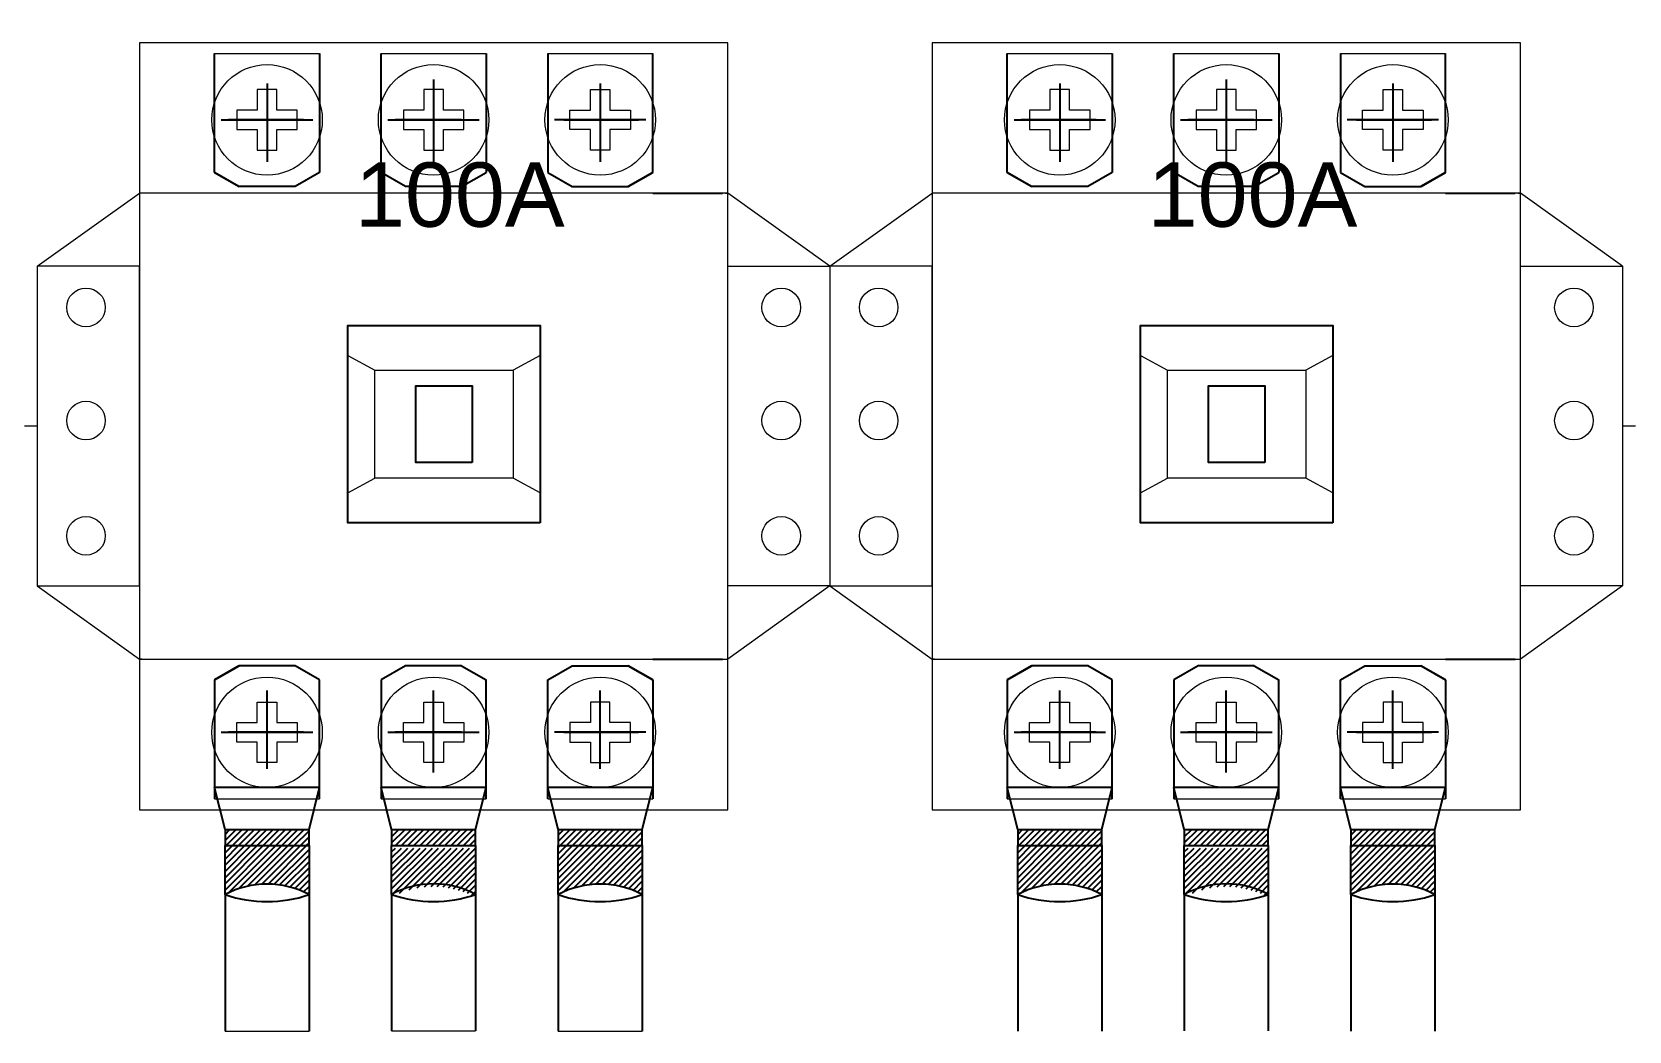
# Model space of a CAD drawing. Header units: millimetres. Extents: x 330554 to 656471, y 11007 to 130943.
# Drawn here: x 420555.5 to 420780.3, y 93952.7 to 94093.4 of the extents above; entities that cross this region are included whole.
import ezdxf

# ---------------------------------------------------------------- set-up
doc = ezdxf.new("R2010")
doc.units = ezdxf.units.MM
doc.header["$LTSCALE"] = 6
for name, color, linetype in [('BASBAR', 1, 'Continuous'), ('thước đo', 3, 'Continuous'), ('đèn báo pha', 10, 'Continuous')]:
    doc.layers.add(name, color=color, linetype=linetype)
doc.layers.add('M & E', color=5, linetype='Continuous', lineweight=30)
doc.styles.get("Standard").update_dxf_attribs({"font": 'VHELVCN.TTF', "height": 120})
pattern_1 = [(225, (119268.3512, 105676.51715), (0.4354782166, -0.4354782166), [])]
pattern_2 = [(225, (119379.9512, 105676.51715), (0.4354782166, -0.4354782166), [])]

msp = doc.modelspace()

# ---------------------------------------------------------------- hatches: boundary and pattern name
at = {"layer": 'M & E', "lineweight": -2, "ltscale": 8}
h = msp.add_hatch(dxfattribs=at)
h.set_pattern_fill('ANSI31', color=256, scale=4.926874, angle=540, style=0)
h.set_pattern_definition(pattern_1)
h.paths.add_polyline_path([(420629.572, 93981.087), (420629.572, 93978.833), (420641.397, 93978.833), (420641.397, 93981.087)])
h = msp.add_hatch(dxfattribs=at)
h.set_pattern_fill('ANSI31', color=256, scale=4.926874, angle=540, style=0)
h.set_pattern_definition(pattern_2)
h.paths.add_polyline_path([(420741.172, 93981.087), (420741.172, 93978.833), (420752.997, 93978.833), (420752.997, 93981.087)])
h = msp.add_hatch(dxfattribs=at)
h.set_pattern_fill('ANSI31', color=256, scale=4.926874, angle=540, style=0)
h.set_pattern_definition(pattern_1)
edge = h.paths.add_edge_path()
edge.add_line((420629.572, 93971.936), (420629.572, 93978.833))
edge.add_line((420629.572, 93978.833), (420641.397, 93978.833))
edge.add_line((420641.397, 93978.833), (420641.397, 93971.936))
edge.add_arc((420635.484, 93960.932), 12.491, 61.75026, 118.24974)
h = msp.add_hatch(dxfattribs=at)
h.set_pattern_fill('ANSI31', color=256, scale=4.926874, angle=540, style=0)
h.set_pattern_definition(pattern_2)
edge = h.paths.add_edge_path()
edge.add_line((420741.172, 93971.936), (420741.172, 93978.833))
edge.add_line((420741.172, 93978.833), (420752.997, 93978.833))
edge.add_line((420752.997, 93978.833), (420752.997, 93971.936))
edge.add_arc((420747.084, 93960.932), 12.491, 61.75026, 118.24974)
at = {"layer": 'đèn báo pha', "ltscale": 8}
h = msp.add_hatch(dxfattribs=at)
h.set_pattern_fill('ANSI31', color=2, scale=4.926874, angle=360, style=0)
h.set_pattern_definition([(225, (181325.835, 63985.3842), (0.4354782166, -0.4354782166), [])])
edge = h.paths.add_edge_path()
edge.add_line((420379.32, 93971.596), (420379.32, 93978.494))
edge.add_line((420379.32, 93978.494), (420391.144, 93978.494))
edge.add_line((420391.144, 93978.494), (420391.144, 93971.596))
edge.add_arc((420385.232, 93960.593), 12.491, 781.75026, 838.24974)
edge = h.paths.add_edge_path()
edge.add_line((420779.382, 94080.584), (420779.382, 94093.393))
h = msp.add_hatch(dxfattribs=at)
h.set_pattern_fill('ANSI31', color=2, scale=4.926874, angle=360, style=0)
h.set_pattern_definition([(225, (181439.235, 63985.3842), (0.4354782166, -0.4354782166), [])])
edge = h.paths.add_edge_path()
edge.add_line((420492.72, 93971.596), (420492.72, 93978.494))
edge.add_line((420492.72, 93978.494), (420504.544, 93978.494))
edge.add_line((420504.544, 93978.494), (420504.544, 93971.596))
edge.add_arc((420498.632, 93960.593), 12.491, 781.75026, 838.24974)
edge = h.paths.add_edge_path()
edge.add_line((420892.782, 94080.584), (420892.782, 94093.393))
h = msp.add_hatch(dxfattribs=at)
h.set_pattern_fill('ANSI31', color=2, scale=4.926874, angle=360, style=0)
h.set_pattern_definition([(225, (181552.635, 63985.3842), (0.4354782166, -0.4354782166), [])])
edge = h.paths.add_edge_path()
edge.add_line((420606.12, 93971.596), (420606.12, 93978.494))
edge.add_line((420606.12, 93978.494), (420617.944, 93978.494))
edge.add_line((420617.944, 93978.494), (420617.944, 93971.596))
edge.add_arc((420612.032, 93960.593), 12.491, 781.75026, 838.24974)
edge = h.paths.add_edge_path()
edge.add_line((421006.182, 94080.584), (421006.182, 94093.393))
h = msp.add_hatch(dxfattribs=at)
h.set_pattern_fill('ANSI31', color=2, scale=4.926874, angle=360, style=0)
h.set_pattern_definition([(225, (181664.235, 63985.3842), (0.4354782166, -0.4354782166), [])])
edge = h.paths.add_edge_path()
edge.add_line((420717.72, 93971.596), (420717.72, 93978.494))
edge.add_line((420717.72, 93978.494), (420729.544, 93978.494))
edge.add_line((420729.544, 93978.494), (420729.544, 93971.596))
edge.add_arc((420723.632, 93960.593), 12.491, 781.75026, 838.24974)
edge = h.paths.add_edge_path()
edge.add_line((421117.782, 94080.584), (421117.782, 94093.393))
h = msp.add_hatch(dxfattribs=at)
h.set_pattern_fill('ANSI31', color=256, scale=4.926874, angle=540, style=0)
h.set_pattern_definition(pattern_1)
h.paths.add_polyline_path([(420594.492, 93978.833), (420594.492, 93981.087), (420582.668, 93981.087), (420582.668, 93978.833)])
h = msp.add_hatch(dxfattribs=at)
h.set_pattern_fill('ANSI31', color=2, scale=4.926874, angle=360, style=0)
h.set_pattern_definition([(225, (181552.635, 63985.749), (0.4354782166, -0.4354782166), [])])
h.paths.add_polyline_path([(420606.12, 93981.113), (420617.944, 93981.113), (420617.944, 93978.859), (420606.12, 93978.859)])
h = msp.add_hatch(dxfattribs=at)
h.set_pattern_fill('ANSI31', color=256, scale=4.926874, angle=540, style=0)
h.set_pattern_definition(pattern_2)
h.paths.add_polyline_path([(420706.092, 93978.833), (420706.092, 93981.087), (420694.268, 93981.087), (420694.268, 93978.833)])
h = msp.add_hatch(dxfattribs=at)
h.set_pattern_fill('ANSI31', color=2, scale=4.926874, angle=360, style=0)
h.set_pattern_definition([(225, (181664.235, 63985.749), (0.4354782166, -0.4354782166), [])])
h.paths.add_polyline_path([(420717.72, 93981.113), (420729.544, 93981.113), (420729.544, 93978.859), (420717.72, 93978.859)])
h = msp.add_hatch(dxfattribs=at)
h.set_pattern_fill('ANSI31', color=256, scale=4.926874, angle=540, style=0)
h.set_pattern_definition(pattern_1)
edge = h.paths.add_edge_path()
edge.add_arc((420588.58, 93960.932), 12.491, 61.75026, 118.24974)
edge.add_line((420582.668, 93971.936), (420582.668, 93978.833))
edge.add_line((420582.668, 93978.833), (420594.492, 93978.833))
edge.add_line((420594.492, 93978.833), (420594.492, 93971.936))
h = msp.add_hatch(dxfattribs=at)
h.set_pattern_fill('ANSI31', color=256, scale=4.926874, angle=540, style=0)
h.set_pattern_definition(pattern_2)
edge = h.paths.add_edge_path()
edge.add_arc((420700.18, 93960.932), 12.491, 61.75026, 118.24974)
edge.add_line((420694.268, 93971.936), (420694.268, 93978.833))
edge.add_line((420694.268, 93978.833), (420706.092, 93978.833))
edge.add_line((420706.092, 93978.833), (420706.092, 93971.936))

# ---------------------------------------------------------------- linework, layer by layer
at = {"linetype": 'ByBlock', "lineweight": 18, "ltscale": 8}
for p, q in [((420589.954, 94085.279), (420587.206, 94085.279)), ((420587.206, 94085.279), (420587.206, 94082.389)), ((420589.954, 94085.279), (420587.206, 94085.279)), ((420587.206, 94085.279), (420587.206, 94082.389)), ((420589.954, 94085.279), (420587.206, 94085.279)), ((420587.206, 94085.279), (420587.206, 94082.389)), ((420589.954, 94085.279), (420587.206, 94085.279)), ((420587.206, 94085.279), (420587.206, 94082.389)), ((420589.954, 94082.389), (420589.954, 94085.279)), ((420589.954, 94082.389), (420589.954, 94085.279)), ((420589.954, 94082.389), (420589.954, 94085.279)), ((420589.954, 94082.389), (420589.954, 94085.279)), ((420613.406, 94085.279), (420610.658, 94085.279)), ((420610.658, 94085.279), (420610.658, 94082.389)), ((420613.406, 94085.279), (420610.658, 94085.279)), ((420610.658, 94085.279), (420610.658, 94082.389)), ((420613.406, 94082.389), (420613.406, 94085.279)), ((420613.406, 94082.389), (420613.406, 94085.279)), ((420634.111, 94082.389), (420634.111, 94085.279)), ((420634.111, 94085.279), (420636.858, 94085.279)), ((420634.111, 94082.389), (420634.111, 94085.279)), ((420634.111, 94085.279), (420636.858, 94085.279)), ((420634.111, 94082.389), (420634.111, 94085.279)), ((420634.111, 94085.279), (420636.858, 94085.279)), ((420634.111, 94082.389), (420634.111, 94085.279)), ((420634.111, 94085.279), (420636.858, 94085.279)), ((420636.858, 94085.279), (420636.858, 94082.389)), ((420636.858, 94085.279), (420636.858, 94082.389)), ((420636.858, 94085.279), (420636.858, 94082.389)), ((420636.858, 94085.279), (420636.858, 94082.389)), ((420701.554, 94085.279), (420698.806, 94085.279)), ((420698.806, 94085.279), (420698.806, 94082.389)), ((420701.554, 94085.279), (420698.806, 94085.279)), ((420698.806, 94085.279), (420698.806, 94082.389)), ((420701.554, 94085.279), (420698.806, 94085.279)), ((420698.806, 94085.279), (420698.806, 94082.389)), ((420701.554, 94085.279), (420698.806, 94085.279)), ((420698.806, 94085.279), (420698.806, 94082.389)), ((420701.554, 94082.389), (420701.554, 94085.279)), ((420701.554, 94082.389), (420701.554, 94085.279)), ((420701.554, 94082.389), (420701.554, 94085.279)), ((420701.554, 94082.389), (420701.554, 94085.279)), ((420725.006, 94085.279), (420722.258, 94085.279)), ((420722.258, 94085.279), (420722.258, 94082.389)), ((420725.006, 94085.279), (420722.258, 94085.279)), ((420722.258, 94085.279), (420722.258, 94082.389)), ((420725.006, 94082.389), (420725.006, 94085.279)), ((420725.006, 94082.389), (420725.006, 94085.279)), ((420745.711, 94082.389), (420745.711, 94085.279)), ((420745.711, 94085.279), (420748.458, 94085.279)), ((420745.711, 94082.389), (420745.711, 94085.279)), ((420745.711, 94085.279), (420748.458, 94085.279)), ((420745.711, 94082.389), (420745.711, 94085.279)), ((420745.711, 94085.279), (420748.458, 94085.279)), ((420745.711, 94082.389), (420745.711, 94085.279)), ((420745.711, 94085.279), (420748.458, 94085.279)), ((420748.458, 94085.279), (420748.458, 94082.389)), ((420748.458, 94085.279), (420748.458, 94082.389)), ((420748.458, 94085.279), (420748.458, 94082.389)), ((420748.458, 94085.279), (420748.458, 94082.389)), ((420587.206, 94082.389), (420584.316, 94082.389)), ((420584.316, 94082.389), (420584.316, 94079.642)), ((420587.206, 94082.389), (420584.316, 94082.389)), ((420584.316, 94082.389), (420584.316, 94079.642)), ((420587.206, 94082.389), (420584.316, 94082.389)), ((420584.316, 94082.389), (420584.316, 94079.642)), ((420587.206, 94082.389), (420584.316, 94082.389)), ((420584.316, 94082.389), (420584.316, 94079.642)), ((420592.844, 94082.389), (420589.954, 94082.389)), ((420592.844, 94082.389), (420589.954, 94082.389)), ((420592.844, 94082.389), (420589.954, 94082.389)), ((420592.844, 94082.389), (420589.954, 94082.389)), ((420592.844, 94079.642), (420592.844, 94082.389)), ((420592.844, 94079.642), (420592.844, 94082.389)), ((420592.844, 94079.642), (420592.844, 94082.389)), ((420592.844, 94079.642), (420592.844, 94082.389)), ((420610.658, 94082.389), (420607.769, 94082.389)), ((420607.769, 94082.389), (420607.769, 94079.642)), ((420610.658, 94082.389), (420607.769, 94082.389)), ((420607.769, 94082.389), (420607.769, 94079.642)), ((420616.296, 94082.389), (420613.406, 94082.389)), ((420616.296, 94082.389), (420613.406, 94082.389)), ((420616.296, 94079.642), (420616.296, 94082.389)), ((420616.296, 94079.642), (420616.296, 94082.389)), ((420631.221, 94079.642), (420631.221, 94082.389)), ((420631.221, 94082.389), (420634.111, 94082.389)), ((420631.221, 94079.642), (420631.221, 94082.389)), ((420631.221, 94082.389), (420634.111, 94082.389)), ((420631.221, 94079.642), (420631.221, 94082.389)), ((420631.221, 94082.389), (420634.111, 94082.389)), ((420631.221, 94079.642), (420631.221, 94082.389)), ((420631.221, 94082.389), (420634.111, 94082.389)), ((420636.858, 94082.389), (420639.748, 94082.389)), ((420636.858, 94082.389), (420639.748, 94082.389)), ((420636.858, 94082.389), (420639.748, 94082.389)), ((420636.858, 94082.389), (420639.748, 94082.389)), ((420639.748, 94082.389), (420639.748, 94079.642)), ((420639.748, 94082.389), (420639.748, 94079.642)), ((420639.748, 94082.389), (420639.748, 94079.642)), ((420639.748, 94082.389), (420639.748, 94079.642)), ((420698.806, 94082.389), (420695.916, 94082.389)), ((420695.916, 94082.389), (420695.916, 94079.642)), ((420698.806, 94082.389), (420695.916, 94082.389)), ((420695.916, 94082.389), (420695.916, 94079.642)), ((420698.806, 94082.389), (420695.916, 94082.389)), ((420695.916, 94082.389), (420695.916, 94079.642)), ((420698.806, 94082.389), (420695.916, 94082.389)), ((420695.916, 94082.389), (420695.916, 94079.642)), ((420704.444, 94082.389), (420701.554, 94082.389)), ((420704.444, 94082.389), (420701.554, 94082.389)), ((420704.444, 94082.389), (420701.554, 94082.389)), ((420704.444, 94082.389), (420701.554, 94082.389)), ((420704.444, 94079.642), (420704.444, 94082.389)), ((420704.444, 94079.642), (420704.444, 94082.389)), ((420704.444, 94079.642), (420704.444, 94082.389)), ((420704.444, 94079.642), (420704.444, 94082.389)), ((420722.258, 94082.389), (420719.369, 94082.389)), ((420719.369, 94082.389), (420719.369, 94079.642)), ((420722.258, 94082.389), (420719.369, 94082.389)), ((420719.369, 94082.389), (420719.369, 94079.642)), ((420727.896, 94082.389), (420725.006, 94082.389)), ((420727.896, 94082.389), (420725.006, 94082.389)), ((420727.896, 94079.642), (420727.896, 94082.389)), ((420727.896, 94079.642), (420727.896, 94082.389)), ((420742.821, 94079.642), (420742.821, 94082.389)), ((420742.821, 94082.389), (420745.711, 94082.389)), ((420742.821, 94079.642), (420742.821, 94082.389)), ((420742.821, 94082.389), (420745.711, 94082.389)), ((420742.821, 94079.642), (420742.821, 94082.389)), ((420742.821, 94082.389), (420745.711, 94082.389)), ((420742.821, 94079.642), (420742.821, 94082.389)), ((420742.821, 94082.389), (420745.711, 94082.389)), ((420748.458, 94082.389), (420751.348, 94082.389)), ((420748.458, 94082.389), (420751.348, 94082.389)), ((420748.458, 94082.389), (420751.348, 94082.389)), ((420748.458, 94082.389), (420751.348, 94082.389)), ((420751.348, 94082.389), (420751.348, 94079.642)), ((420751.348, 94082.389), (420751.348, 94079.642)), ((420751.348, 94082.389), (420751.348, 94079.642)), ((420751.348, 94082.389), (420751.348, 94079.642)), ((420584.316, 94079.642), (420587.206, 94079.642)), ((420584.316, 94079.642), (420587.206, 94079.642)), ((420584.316, 94079.642), (420587.206, 94079.642)), ((420584.316, 94079.642), (420587.206, 94079.642)), ((420587.206, 94079.642), (420587.206, 94076.752)), ((420587.206, 94079.642), (420587.206, 94076.752)), ((420587.206, 94079.642), (420587.206, 94076.752)), ((420587.206, 94079.642), (420587.206, 94076.752)), ((420589.954, 94076.752), (420589.954, 94079.642)), ((420589.954, 94079.642), (420592.844, 94079.642)), ((420589.954, 94076.752), (420589.954, 94079.642)), ((420589.954, 94079.642), (420592.844, 94079.642)), ((420589.954, 94076.752), (420589.954, 94079.642)), ((420589.954, 94079.642), (420592.844, 94079.642)), ((420589.954, 94076.752), (420589.954, 94079.642)), ((420589.954, 94079.642), (420592.844, 94079.642)), ((420607.769, 94079.642), (420610.658, 94079.642)), ((420607.769, 94079.642), (420610.658, 94079.642)), ((420610.658, 94079.642), (420610.658, 94076.752)), ((420610.658, 94079.642), (420610.658, 94076.752)), ((420613.406, 94076.752), (420613.406, 94079.642)), ((420613.406, 94079.642), (420616.296, 94079.642)), ((420613.406, 94076.752), (420613.406, 94079.642)), ((420613.406, 94079.642), (420616.296, 94079.642)), ((420634.111, 94079.642), (420631.221, 94079.642)), ((420634.111, 94079.642), (420631.221, 94079.642)), ((420634.111, 94079.642), (420631.221, 94079.642)), ((420634.111, 94079.642), (420631.221, 94079.642)), ((420634.111, 94076.752), (420634.111, 94079.642)), ((420634.111, 94076.752), (420634.111, 94079.642)), ((420634.111, 94076.752), (420634.111, 94079.642)), ((420634.111, 94076.752), (420634.111, 94079.642)), ((420639.748, 94079.642), (420636.858, 94079.642)), ((420636.858, 94079.642), (420636.858, 94076.752)), ((420639.748, 94079.642), (420636.858, 94079.642)), ((420636.858, 94079.642), (420636.858, 94076.752)), ((420639.748, 94079.642), (420636.858, 94079.642)), ((420636.858, 94079.642), (420636.858, 94076.752)), ((420639.748, 94079.642), (420636.858, 94079.642)), ((420636.858, 94079.642), (420636.858, 94076.752)), ((420695.916, 94079.642), (420698.806, 94079.642)), ((420695.916, 94079.642), (420698.806, 94079.642)), ((420695.916, 94079.642), (420698.806, 94079.642)), ((420695.916, 94079.642), (420698.806, 94079.642)), ((420698.806, 94079.642), (420698.806, 94076.752)), ((420698.806, 94079.642), (420698.806, 94076.752)), ((420698.806, 94079.642), (420698.806, 94076.752)), ((420698.806, 94079.642), (420698.806, 94076.752)), ((420701.554, 94076.752), (420701.554, 94079.642)), ((420701.554, 94079.642), (420704.444, 94079.642)), ((420701.554, 94076.752), (420701.554, 94079.642)), ((420701.554, 94079.642), (420704.444, 94079.642)), ((420701.554, 94076.752), (420701.554, 94079.642)), ((420701.554, 94079.642), (420704.444, 94079.642)), ((420701.554, 94076.752), (420701.554, 94079.642)), ((420701.554, 94079.642), (420704.444, 94079.642)), ((420719.369, 94079.642), (420722.258, 94079.642)), ((420719.369, 94079.642), (420722.258, 94079.642)), ((420722.258, 94079.642), (420722.258, 94076.752)), ((420722.258, 94079.642), (420722.258, 94076.752)), ((420725.006, 94076.752), (420725.006, 94079.642)), ((420725.006, 94079.642), (420727.896, 94079.642)), ((420725.006, 94076.752), (420725.006, 94079.642)), ((420725.006, 94079.642), (420727.896, 94079.642)), ((420745.711, 94079.642), (420742.821, 94079.642)), ((420745.711, 94079.642), (420742.821, 94079.642)), ((420745.711, 94079.642), (420742.821, 94079.642)), ((420745.711, 94079.642), (420742.821, 94079.642)), ((420745.711, 94076.752), (420745.711, 94079.642)), ((420745.711, 94076.752), (420745.711, 94079.642)), ((420745.711, 94076.752), (420745.711, 94079.642)), ((420745.711, 94076.752), (420745.711, 94079.642)), ((420751.348, 94079.642), (420748.458, 94079.642)), ((420748.458, 94079.642), (420748.458, 94076.752)), ((420751.348, 94079.642), (420748.458, 94079.642)), ((420748.458, 94079.642), (420748.458, 94076.752)), ((420751.348, 94079.642), (420748.458, 94079.642)), ((420748.458, 94079.642), (420748.458, 94076.752)), ((420751.348, 94079.642), (420748.458, 94079.642)), ((420748.458, 94079.642), (420748.458, 94076.752)), ((420587.206, 94076.752), (420589.954, 94076.752)), ((420587.206, 94076.752), (420589.954, 94076.752)), ((420587.206, 94076.752), (420589.954, 94076.752)), ((420587.206, 94076.752), (420589.954, 94076.752)), ((420610.658, 94076.752), (420613.406, 94076.752)), ((420610.658, 94076.752), (420613.406, 94076.752)), ((420636.858, 94076.752), (420634.111, 94076.752)), ((420636.858, 94076.752), (420634.111, 94076.752)), ((420636.858, 94076.752), (420634.111, 94076.752)), ((420636.858, 94076.752), (420634.111, 94076.752)), ((420698.806, 94076.752), (420701.554, 94076.752)), ((420698.806, 94076.752), (420701.554, 94076.752)), ((420698.806, 94076.752), (420701.554, 94076.752)), ((420698.806, 94076.752), (420701.554, 94076.752)), ((420722.258, 94076.752), (420725.006, 94076.752)), ((420722.258, 94076.752), (420725.006, 94076.752)), ((420748.458, 94076.752), (420745.711, 94076.752)), ((420748.458, 94076.752), (420745.711, 94076.752)), ((420748.458, 94076.752), (420745.711, 94076.752)), ((420748.458, 94076.752), (420745.711, 94076.752)), ((420599.972, 94047.835), (420603.762, 94045.787)), ((420599.972, 94047.835), (420603.762, 94045.787)), ((420627.027, 94047.835), (420623.237, 94045.787)), ((420711.572, 94047.835), (420715.362, 94045.787)), ((420711.572, 94047.835), (420715.362, 94045.787)), ((420738.627, 94047.835), (420734.837, 94045.787)), ((420599.972, 94028.497), (420603.762, 94030.545)), ((420599.972, 94028.497), (420603.762, 94030.545)), ((420627.027, 94028.497), (420623.237, 94030.545)), ((420711.572, 94028.497), (420715.362, 94030.545)), ((420711.572, 94028.497), (420715.362, 94030.545)), ((420738.627, 94028.497), (420734.837, 94030.545)), ((420587.206, 93996.156), (420587.206, 93999.046)), ((420587.206, 93999.046), (420589.954, 93999.046)), ((420587.206, 93996.156), (420587.206, 93999.046)), ((420587.206, 93999.046), (420589.954, 93999.046)), ((420587.206, 93996.156), (420587.206, 93999.046)), ((420587.206, 93999.046), (420589.954, 93999.046)), ((420587.206, 93996.156), (420587.206, 93999.046)), ((420587.206, 93999.046), (420589.954, 93999.046)), ((420589.954, 93999.046), (420589.954, 93996.156)), ((420589.954, 93999.046), (420589.954, 93996.156)), ((420589.954, 93999.046), (420589.954, 93996.156)), ((420589.954, 93999.046), (420589.954, 93996.156)), ((420610.658, 93996.156), (420610.658, 93999.046)), ((420610.658, 93999.046), (420613.406, 93999.046)), ((420610.658, 93996.156), (420610.658, 93999.046)), ((420610.658, 93999.046), (420613.406, 93999.046)), ((420613.406, 93999.046), (420613.406, 93996.156)), ((420613.406, 93999.046), (420613.406, 93996.156)), ((420634.111, 93999.046), (420634.111, 93996.156)), ((420636.858, 93999.046), (420634.111, 93999.046)), ((420634.111, 93999.046), (420634.111, 93996.156)), ((420636.858, 93999.046), (420634.111, 93999.046)), ((420634.111, 93999.046), (420634.111, 93996.156)), ((420636.858, 93999.046), (420634.111, 93999.046)), ((420634.111, 93999.046), (420634.111, 93996.156)), ((420636.858, 93999.046), (420634.111, 93999.046)), ((420636.858, 93996.156), (420636.858, 93999.046)), ((420636.858, 93996.156), (420636.858, 93999.046)), ((420636.858, 93996.156), (420636.858, 93999.046)), ((420636.858, 93996.156), (420636.858, 93999.046)), ((420698.806, 93996.156), (420698.806, 93999.046)), ((420698.806, 93999.046), (420701.554, 93999.046)), ((420698.806, 93996.156), (420698.806, 93999.046)), ((420698.806, 93999.046), (420701.554, 93999.046)), ((420698.806, 93996.156), (420698.806, 93999.046)), ((420698.806, 93999.046), (420701.554, 93999.046)), ((420698.806, 93996.156), (420698.806, 93999.046)), ((420698.806, 93999.046), (420701.554, 93999.046)), ((420701.554, 93999.046), (420701.554, 93996.156)), ((420701.554, 93999.046), (420701.554, 93996.156)), ((420701.554, 93999.046), (420701.554, 93996.156)), ((420701.554, 93999.046), (420701.554, 93996.156)), ((420722.258, 93996.156), (420722.258, 93999.046)), ((420722.258, 93999.046), (420725.006, 93999.046)), ((420722.258, 93996.156), (420722.258, 93999.046)), ((420722.258, 93999.046), (420725.006, 93999.046)), ((420725.006, 93999.046), (420725.006, 93996.156)), ((420725.006, 93999.046), (420725.006, 93996.156)), ((420745.711, 93999.046), (420745.711, 93996.156)), ((420748.458, 93999.046), (420745.711, 93999.046)), ((420745.711, 93999.046), (420745.711, 93996.156)), ((420748.458, 93999.046), (420745.711, 93999.046)), ((420745.711, 93999.046), (420745.711, 93996.156)), ((420748.458, 93999.046), (420745.711, 93999.046)), ((420745.711, 93999.046), (420745.711, 93996.156)), ((420748.458, 93999.046), (420745.711, 93999.046)), ((420748.458, 93996.156), (420748.458, 93999.046)), ((420748.458, 93996.156), (420748.458, 93999.046)), ((420748.458, 93996.156), (420748.458, 93999.046)), ((420748.458, 93996.156), (420748.458, 93999.046)), ((420584.316, 93993.409), (420584.316, 93996.156)), ((420584.316, 93996.156), (420587.206, 93996.156)), ((420584.316, 93993.409), (420584.316, 93996.156)), ((420584.316, 93996.156), (420587.206, 93996.156)), ((420584.316, 93993.409), (420584.316, 93996.156)), ((420584.316, 93996.156), (420587.206, 93996.156)), ((420584.316, 93993.409), (420584.316, 93996.156)), ((420584.316, 93996.156), (420587.206, 93996.156)), ((420589.954, 93996.156), (420592.844, 93996.156)), ((420589.954, 93996.156), (420592.844, 93996.156)), ((420589.954, 93996.156), (420592.844, 93996.156)), ((420589.954, 93996.156), (420592.844, 93996.156)), ((420592.844, 93996.156), (420592.844, 93993.409)), ((420592.844, 93996.156), (420592.844, 93993.409)), ((420592.844, 93996.156), (420592.844, 93993.409)), ((420592.844, 93996.156), (420592.844, 93993.409)), ((420607.769, 93993.409), (420607.769, 93996.156)), ((420607.769, 93996.156), (420610.658, 93996.156)), ((420607.769, 93993.409), (420607.769, 93996.156)), ((420607.769, 93996.156), (420610.658, 93996.156)), ((420613.406, 93996.156), (420616.296, 93996.156)), ((420613.406, 93996.156), (420616.296, 93996.156)), ((420616.296, 93996.156), (420616.296, 93993.409)), ((420616.296, 93996.156), (420616.296, 93993.409)), ((420634.111, 93996.156), (420631.221, 93996.156)), ((420631.221, 93996.156), (420631.221, 93993.409)), ((420634.111, 93996.156), (420631.221, 93996.156)), ((420631.221, 93996.156), (420631.221, 93993.409)), ((420634.111, 93996.156), (420631.221, 93996.156)), ((420631.221, 93996.156), (420631.221, 93993.409)), ((420634.111, 93996.156), (420631.221, 93996.156)), ((420631.221, 93996.156), (420631.221, 93993.409)), ((420639.748, 93996.156), (420636.858, 93996.156)), ((420639.748, 93996.156), (420636.858, 93996.156)), ((420639.748, 93996.156), (420636.858, 93996.156)), ((420639.748, 93996.156), (420636.858, 93996.156)), ((420639.748, 93993.409), (420639.748, 93996.156)), ((420639.748, 93993.409), (420639.748, 93996.156)), ((420639.748, 93993.409), (420639.748, 93996.156)), ((420639.748, 93993.409), (420639.748, 93996.156)), ((420695.916, 93993.409), (420695.916, 93996.156)), ((420695.916, 93996.156), (420698.806, 93996.156)), ((420695.916, 93993.409), (420695.916, 93996.156)), ((420695.916, 93996.156), (420698.806, 93996.156)), ((420695.916, 93993.409), (420695.916, 93996.156)), ((420695.916, 93996.156), (420698.806, 93996.156)), ((420695.916, 93993.409), (420695.916, 93996.156)), ((420695.916, 93996.156), (420698.806, 93996.156)), ((420701.554, 93996.156), (420704.444, 93996.156)), ((420701.554, 93996.156), (420704.444, 93996.156)), ((420701.554, 93996.156), (420704.444, 93996.156)), ((420701.554, 93996.156), (420704.444, 93996.156)), ((420704.444, 93996.156), (420704.444, 93993.409)), ((420704.444, 93996.156), (420704.444, 93993.409)), ((420704.444, 93996.156), (420704.444, 93993.409)), ((420704.444, 93996.156), (420704.444, 93993.409)), ((420719.369, 93993.409), (420719.369, 93996.156)), ((420719.369, 93996.156), (420722.258, 93996.156)), ((420719.369, 93993.409), (420719.369, 93996.156)), ((420719.369, 93996.156), (420722.258, 93996.156)), ((420725.006, 93996.156), (420727.896, 93996.156)), ((420725.006, 93996.156), (420727.896, 93996.156)), ((420727.896, 93996.156), (420727.896, 93993.409)), ((420727.896, 93996.156), (420727.896, 93993.409)), ((420745.711, 93996.156), (420742.821, 93996.156)), ((420742.821, 93996.156), (420742.821, 93993.409)), ((420745.711, 93996.156), (420742.821, 93996.156)), ((420742.821, 93996.156), (420742.821, 93993.409)), ((420745.711, 93996.156), (420742.821, 93996.156)), ((420742.821, 93996.156), (420742.821, 93993.409)), ((420745.711, 93996.156), (420742.821, 93996.156)), ((420742.821, 93996.156), (420742.821, 93993.409)), ((420751.348, 93996.156), (420748.458, 93996.156)), ((420751.348, 93996.156), (420748.458, 93996.156)), ((420751.348, 93996.156), (420748.458, 93996.156)), ((420751.348, 93996.156), (420748.458, 93996.156)), ((420751.348, 93993.409), (420751.348, 93996.156)), ((420751.348, 93993.409), (420751.348, 93996.156)), ((420751.348, 93993.409), (420751.348, 93996.156)), ((420751.348, 93993.409), (420751.348, 93996.156)), ((420587.206, 93993.409), (420584.316, 93993.409)), ((420587.206, 93993.409), (420584.316, 93993.409)), ((420587.206, 93993.409), (420584.316, 93993.409)), ((420587.206, 93993.409), (420584.316, 93993.409)), ((420587.206, 93990.519), (420587.206, 93993.409)), ((420587.206, 93990.519), (420587.206, 93993.409)), ((420587.206, 93990.519), (420587.206, 93993.409)), ((420587.206, 93990.519), (420587.206, 93993.409)), ((420592.844, 93993.409), (420589.954, 93993.409)), ((420589.954, 93993.409), (420589.954, 93990.519)), ((420592.844, 93993.409), (420589.954, 93993.409)), ((420589.954, 93993.409), (420589.954, 93990.519)), ((420592.844, 93993.409), (420589.954, 93993.409)), ((420589.954, 93993.409), (420589.954, 93990.519)), ((420592.844, 93993.409), (420589.954, 93993.409)), ((420589.954, 93993.409), (420589.954, 93990.519)), ((420610.658, 93993.409), (420607.769, 93993.409)), ((420610.658, 93993.409), (420607.769, 93993.409)), ((420610.658, 93990.519), (420610.658, 93993.409)), ((420610.658, 93990.519), (420610.658, 93993.409)), ((420616.296, 93993.409), (420613.406, 93993.409)), ((420613.406, 93993.409), (420613.406, 93990.519)), ((420616.296, 93993.409), (420613.406, 93993.409)), ((420613.406, 93993.409), (420613.406, 93990.519)), ((420631.221, 93993.409), (420634.111, 93993.409)), ((420631.221, 93993.409), (420634.111, 93993.409)), ((420631.221, 93993.409), (420634.111, 93993.409)), ((420631.221, 93993.409), (420634.111, 93993.409)), ((420634.111, 93993.409), (420634.111, 93990.519)), ((420634.111, 93993.409), (420634.111, 93990.519)), ((420634.111, 93993.409), (420634.111, 93990.519)), ((420634.111, 93993.409), (420634.111, 93990.519)), ((420636.858, 93990.519), (420636.858, 93993.409)), ((420636.858, 93993.409), (420639.748, 93993.409)), ((420636.858, 93990.519), (420636.858, 93993.409)), ((420636.858, 93993.409), (420639.748, 93993.409)), ((420636.858, 93990.519), (420636.858, 93993.409)), ((420636.858, 93993.409), (420639.748, 93993.409)), ((420636.858, 93990.519), (420636.858, 93993.409)), ((420636.858, 93993.409), (420639.748, 93993.409)), ((420698.806, 93993.409), (420695.916, 93993.409)), ((420698.806, 93993.409), (420695.916, 93993.409)), ((420698.806, 93993.409), (420695.916, 93993.409)), ((420698.806, 93993.409), (420695.916, 93993.409)), ((420698.806, 93990.519), (420698.806, 93993.409)), ((420698.806, 93990.519), (420698.806, 93993.409)), ((420698.806, 93990.519), (420698.806, 93993.409)), ((420698.806, 93990.519), (420698.806, 93993.409)), ((420704.444, 93993.409), (420701.554, 93993.409)), ((420701.554, 93993.409), (420701.554, 93990.519)), ((420704.444, 93993.409), (420701.554, 93993.409)), ((420701.554, 93993.409), (420701.554, 93990.519)), ((420704.444, 93993.409), (420701.554, 93993.409)), ((420701.554, 93993.409), (420701.554, 93990.519)), ((420704.444, 93993.409), (420701.554, 93993.409)), ((420701.554, 93993.409), (420701.554, 93990.519)), ((420722.258, 93993.409), (420719.369, 93993.409)), ((420722.258, 93993.409), (420719.369, 93993.409)), ((420722.258, 93990.519), (420722.258, 93993.409)), ((420722.258, 93990.519), (420722.258, 93993.409)), ((420727.896, 93993.409), (420725.006, 93993.409)), ((420725.006, 93993.409), (420725.006, 93990.519)), ((420727.896, 93993.409), (420725.006, 93993.409)), ((420725.006, 93993.409), (420725.006, 93990.519)), ((420742.821, 93993.409), (420745.711, 93993.409)), ((420742.821, 93993.409), (420745.711, 93993.409)), ((420742.821, 93993.409), (420745.711, 93993.409)), ((420742.821, 93993.409), (420745.711, 93993.409)), ((420745.711, 93993.409), (420745.711, 93990.519)), ((420745.711, 93993.409), (420745.711, 93990.519)), ((420745.711, 93993.409), (420745.711, 93990.519)), ((420745.711, 93993.409), (420745.711, 93990.519)), ((420748.458, 93990.519), (420748.458, 93993.409)), ((420748.458, 93993.409), (420751.348, 93993.409)), ((420748.458, 93990.519), (420748.458, 93993.409)), ((420748.458, 93993.409), (420751.348, 93993.409)), ((420748.458, 93990.519), (420748.458, 93993.409)), ((420748.458, 93993.409), (420751.348, 93993.409)), ((420748.458, 93990.519), (420748.458, 93993.409)), ((420748.458, 93993.409), (420751.348, 93993.409)), ((420589.954, 93990.519), (420587.206, 93990.519)), ((420589.954, 93990.519), (420587.206, 93990.519)), ((420589.954, 93990.519), (420587.206, 93990.519)), ((420589.954, 93990.519), (420587.206, 93990.519)), ((420613.406, 93990.519), (420610.658, 93990.519)), ((420613.406, 93990.519), (420610.658, 93990.519)), ((420634.111, 93990.519), (420636.858, 93990.519)), ((420634.111, 93990.519), (420636.858, 93990.519)), ((420634.111, 93990.519), (420636.858, 93990.519)), ((420634.111, 93990.519), (420636.858, 93990.519)), ((420701.554, 93990.519), (420698.806, 93990.519)), ((420701.554, 93990.519), (420698.806, 93990.519)), ((420701.554, 93990.519), (420698.806, 93990.519)), ((420701.554, 93990.519), (420698.806, 93990.519)), ((420725.006, 93990.519), (420722.258, 93990.519)), ((420725.006, 93990.519), (420722.258, 93990.519)), ((420745.711, 93990.519), (420748.458, 93990.519)), ((420745.711, 93990.519), (420748.458, 93990.519)), ((420745.711, 93990.519), (420748.458, 93990.519)), ((420745.711, 93990.519), (420748.458, 93990.519)), ((420606.12, 93971.961), (420606.12, 93963.091)), ((420606.12, 93971.961), (420606.12, 93963.091)), ((420617.944, 93971.961), (420617.944, 93963.091)), ((420617.944, 93971.961), (420617.944, 93963.091)), ((420717.72, 93971.961), (420717.72, 93963.091)), ((420717.72, 93971.961), (420717.72, 93963.091)), ((420729.544, 93971.961), (420729.544, 93963.091)), ((420729.544, 93971.961), (420729.544, 93963.091))]:
    msp.add_line(p, q, dxfattribs=at)
for points in [[(420623.237, 94030.545), (420603.762, 94030.545), (420603.762, 94045.787), (420623.237, 94045.787)], [(420734.837, 94030.545), (420715.362, 94030.545), (420715.362, 94045.787), (420734.837, 94045.787)], [(420617.473, 94032.764), (420609.525, 94032.764), (420609.525, 94043.568), (420617.473, 94043.568)], [(420729.073, 94032.764), (420721.125, 94032.764), (420721.125, 94043.568), (420729.073, 94043.568)]]:
    msp.add_lwpolyline(points, close=True, dxfattribs=at)
for centre, radius in [((420588.58, 94081.016), 7.783), ((420588.58, 94081.016), 7.783), ((420588.58, 94081.016), 7.783), ((420588.58, 94081.016), 7.783), ((420612.032, 94081.016), 7.783), ((420635.484, 94081.016), 7.783), ((420635.484, 94081.016), 7.783), ((420635.484, 94081.016), 7.783), ((420635.484, 94081.016), 7.783), ((420700.18, 94081.016), 7.783), ((420700.18, 94081.016), 7.783), ((420700.18, 94081.016), 7.783), ((420700.18, 94081.016), 7.783), ((420723.632, 94081.016), 7.783), ((420747.084, 94081.016), 7.783), ((420747.084, 94081.016), 7.783), ((420747.084, 94081.016), 7.783), ((420747.084, 94081.016), 7.783), ((420563.092, 94054.603), 2.718), ((420660.972, 94054.603), 2.718), ((420674.692, 94054.603), 2.718), ((420772.572, 94054.603), 2.718), ((420563.092, 94038.676), 2.718), ((420660.972, 94038.676), 2.718), ((420674.692, 94038.676), 2.718), ((420772.572, 94038.676), 2.718), ((420563.092, 94022.442), 2.718), ((420660.972, 94022.442), 2.718), ((420674.692, 94022.442), 2.718), ((420772.572, 94022.442), 2.718), ((420588.58, 93994.782), 7.783), ((420588.58, 93994.782), 7.783), ((420588.58, 93994.782), 7.783), ((420588.58, 93994.782), 7.783), ((420612.032, 93994.782), 7.783), ((420635.484, 93994.782), 7.783), ((420635.484, 93994.782), 7.783), ((420635.484, 93994.782), 7.783), ((420635.484, 93994.782), 7.783), ((420700.18, 93994.782), 7.783), ((420700.18, 93994.782), 7.783), ((420700.18, 93994.782), 7.783), ((420700.18, 93994.782), 7.783), ((420723.632, 93994.782), 7.783), ((420747.084, 93994.782), 7.783), ((420747.084, 93994.782), 7.783), ((420747.084, 93994.782), 7.783), ((420747.084, 93994.782), 7.783)]:
    msp.add_circle(centre, radius, dxfattribs=at)
at = {"layer": 'BASBAR', "color": 6}
for points in [[(420627.027, 94024.276), (420599.972, 94024.276), (420599.972, 94052.056), (420627.027, 94052.056)], [(420738.627, 94024.276), (420711.572, 94024.276), (420711.572, 94052.056), (420738.627, 94052.056)], [(420617.473, 94032.764), (420609.525, 94032.764), (420609.525, 94043.568), (420617.473, 94043.568)], [(420729.073, 94032.764), (420721.125, 94032.764), (420721.125, 94043.568), (420729.073, 94043.568)]]:
    msp.add_lwpolyline(points, close=True, dxfattribs=at)
at = {"layer": 'M & E', "lineweight": -2, "ltscale": 8}
for p, q in [((420629.572, 93981.087), (420628.094, 93986.999)), ((420641.397, 93981.087), (420642.875, 93986.999)), ((420741.172, 93981.087), (420739.694, 93986.999)), ((420752.997, 93981.087), (420754.475, 93986.999)), ((420629.572, 93981.087), (420629.572, 93978.833)), ((420629.572, 93981.087), (420641.397, 93981.087)), ((420641.397, 93978.833), (420641.397, 93981.087)), ((420741.172, 93981.087), (420741.172, 93978.833)), ((420741.172, 93981.087), (420752.997, 93981.087)), ((420752.997, 93978.833), (420752.997, 93981.087)), ((420582.668, 93971.936), (420582.668, 93963.066)), ((420594.492, 93971.936), (420594.492, 93963.066)), ((420694.268, 93971.936), (420694.268, 93963.066)), ((420706.092, 93971.936), (420706.092, 93963.066))]:
    msp.add_line(p, q, dxfattribs=at)
for points in [[(420629.572, 93971.936), (420629.572, 93978.833), (420641.397, 93978.833), (420641.397, 93971.936)], [(420741.172, 93971.936), (420741.172, 93978.833), (420752.997, 93978.833), (420752.997, 93971.936)]]:
    msp.add_lwpolyline(points, dxfattribs=at)
for centre, radius, start, end in [((420635.484, 93960.932), 12.491, 61.75026, 118.24974), ((420635.484, 93989.056), 18.113, 250.94899, 289.05101), ((420747.084, 93960.932), 12.491, 61.75026, 118.24974), ((420747.084, 93989.056), 18.113, 250.94899, 289.05101)]:
    msp.add_arc(centre, radius, start, end, dxfattribs=at)
at = {"layer": 'thước đo', "color": 7, "lineweight": 18, "ltscale": 8}
for p, q in [((420581.19, 94090.377), (420595.97, 94090.377)), ((420604.642, 94090.377), (420619.422, 94090.377)), ((420628.094, 94090.377), (420642.875, 94090.377)), ((420692.79, 94090.377), (420707.57, 94090.377)), ((420716.242, 94090.377), (420731.022, 94090.377)), ((420739.694, 94090.377), (420754.475, 94090.377)), ((420556.232, 94060.399), (420570.632, 94070.698)), ((420653.108, 94070.698), (420653.432, 94070.698)), ((420667.832, 94060.399), (420653.432, 94070.698)), ((420667.832, 94060.399), (420682.232, 94070.698)), ((420764.708, 94070.698), (420765.032, 94070.698)), ((420779.432, 94060.399), (420765.032, 94070.698)), ((420556.232, 94037.899), (420554.432, 94037.899)), ((420781.232, 94037.899), (420779.432, 94037.899)), ((420556.232, 94015.399), (420570.632, 94005.1)), ((420667.832, 94015.399), (420653.432, 94005.1)), ((420667.832, 94015.399), (420682.232, 94005.1)), ((420779.432, 94015.399), (420765.032, 94005.1)), ((420570.957, 94005.1), (420570.632, 94005.1)), ((420653.108, 94005.1), (420653.432, 94005.1)), ((420682.557, 94005.1), (420682.232, 94005.1)), ((420764.708, 94005.1), (420765.032, 94005.1)), ((420581.19, 93985.421), (420595.97, 93985.421)), ((420581.19, 93985.421), (420595.97, 93985.421)), ((420604.642, 93985.421), (420619.422, 93985.421)), ((420604.642, 93985.421), (420619.422, 93985.421)), ((420628.094, 93985.421), (420642.875, 93985.421)), ((420628.094, 93985.421), (420642.875, 93985.421)), ((420692.79, 93985.421), (420707.57, 93985.421)), ((420692.79, 93985.421), (420707.57, 93985.421)), ((420716.242, 93985.421), (420731.022, 93985.421)), ((420716.242, 93985.421), (420731.022, 93985.421)), ((420739.694, 93985.421), (420754.475, 93985.421)), ((420739.694, 93985.421), (420754.475, 93985.421)), ((420582.668, 93952.722), (420594.492, 93952.722)), ((420606.12, 93952.748), (420617.944, 93952.748)), ((420629.572, 93952.722), (420641.397, 93952.722))]:
    msp.add_line(p, q, dxfattribs=at)
at = {"layer": 'thước đo', "color": 0, "ltscale": 8}
for p, q in [((420612.032, 94086.681), (420612.032, 94079.364)), ((420723.632, 94086.681), (420723.632, 94079.364)), ((420588.58, 94086.153), (420588.58, 94075.878)), ((420588.58, 94086.153), (420588.58, 94075.878)), ((420588.58, 94084.957), (420588.58, 94077.074)), ((420588.58, 94084.674), (420588.58, 94077.357)), ((420612.032, 94086.153), (420612.032, 94075.878)), ((420612.032, 94084.957), (420612.032, 94077.074)), ((420612.032, 94084.674), (420612.032, 94077.357)), ((420635.484, 94086.153), (420635.484, 94075.878)), ((420635.484, 94086.153), (420635.484, 94075.878)), ((420635.484, 94084.957), (420635.484, 94077.074)), ((420635.484, 94084.674), (420635.484, 94077.357)), ((420700.18, 94086.153), (420700.18, 94075.878)), ((420700.18, 94086.153), (420700.18, 94075.878)), ((420700.18, 94084.957), (420700.18, 94077.074)), ((420700.18, 94084.674), (420700.18, 94077.357)), ((420723.632, 94086.153), (420723.632, 94075.878)), ((420723.632, 94084.957), (420723.632, 94077.074)), ((420723.632, 94084.674), (420723.632, 94077.357)), ((420747.084, 94086.153), (420747.084, 94075.878)), ((420747.084, 94086.153), (420747.084, 94075.878)), ((420747.084, 94084.957), (420747.084, 94077.074)), ((420747.084, 94084.674), (420747.084, 94077.357)), ((420612.032, 94083.497), (420612.032, 94076.18)), ((420723.632, 94083.497), (420723.632, 94076.18)), ((420582.145, 94081.016), (420595.015, 94081.016)), ((420588.58, 94081.016), (420583.167, 94081.016)), ((420583.442, 94081.016), (420593.718, 94081.016)), ((420593.718, 94081.016), (420583.442, 94081.016)), ((420592.521, 94081.016), (420584.638, 94081.016)), ((420605.597, 94081.016), (420618.467, 94081.016)), ((420612.032, 94081.016), (420606.619, 94081.016)), ((420606.895, 94081.016), (420617.17, 94081.016)), ((420615.974, 94081.016), (420608.091, 94081.016)), ((420615.974, 94081.016), (420617.435, 94081.016)), ((420641.919, 94081.016), (420629.049, 94081.016)), ((420640.622, 94081.016), (420630.347, 94081.016)), ((420630.347, 94081.016), (420640.622, 94081.016)), ((420631.543, 94081.016), (420639.426, 94081.016)), ((420635.484, 94081.016), (420640.898, 94081.016)), ((420693.745, 94081.016), (420706.615, 94081.016)), ((420700.18, 94081.016), (420694.767, 94081.016)), ((420695.042, 94081.016), (420705.318, 94081.016)), ((420705.318, 94081.016), (420695.042, 94081.016)), ((420704.121, 94081.016), (420696.238, 94081.016)), ((420717.197, 94081.016), (420730.067, 94081.016)), ((420723.632, 94081.016), (420718.219, 94081.016)), ((420718.495, 94081.016), (420728.77, 94081.016)), ((420727.574, 94081.016), (420719.691, 94081.016)), ((420727.574, 94081.016), (420729.035, 94081.016)), ((420753.519, 94081.016), (420740.649, 94081.016)), ((420752.222, 94081.016), (420741.947, 94081.016)), ((420741.947, 94081.016), (420752.222, 94081.016)), ((420743.143, 94081.016), (420751.026, 94081.016)), ((420747.084, 94081.016), (420752.498, 94081.016)), ((420588.58, 94077.074), (420588.58, 94075.116)), ((420612.032, 94077.074), (420612.032, 94075.116)), ((420635.484, 94077.074), (420635.484, 94075.116)), ((420700.18, 94077.074), (420700.18, 94075.116)), ((420723.632, 94077.074), (420723.632, 94075.116)), ((420747.084, 94077.074), (420747.084, 94075.116)), ((420584.622, 94071.655), (420581.173, 94073.625)), ((420581.19, 94073.625), (420584.638, 94071.655)), ((420595.97, 94073.625), (420592.521, 94071.655)), ((420608.091, 94071.655), (420604.642, 94073.625)), ((420615.974, 94071.655), (420619.422, 94073.625)), ((420628.094, 94073.625), (420631.543, 94071.655)), ((420642.875, 94073.625), (420639.426, 94071.655)), ((420639.442, 94071.655), (420642.891, 94073.625)), ((420696.222, 94071.655), (420692.773, 94073.625)), ((420692.79, 94073.625), (420696.238, 94071.655)), ((420707.57, 94073.625), (420704.121, 94071.655)), ((420719.691, 94071.655), (420716.242, 94073.625)), ((420727.574, 94071.655), (420731.022, 94073.625)), ((420739.694, 94073.625), (420743.143, 94071.655)), ((420754.475, 94073.625), (420751.026, 94071.655)), ((420751.042, 94071.655), (420754.491, 94073.625)), ((420584.622, 94004.143), (420581.173, 94002.173)), ((420581.19, 94002.173), (420584.638, 94004.143)), ((420595.97, 94002.173), (420592.521, 94004.143)), ((420608.091, 94004.143), (420604.642, 94002.173)), ((420615.974, 94004.143), (420619.422, 94002.173)), ((420628.094, 94002.173), (420631.543, 94004.143)), ((420642.875, 94002.173), (420639.426, 94004.143)), ((420639.442, 94004.143), (420642.891, 94002.173)), ((420696.222, 94004.143), (420692.773, 94002.173)), ((420692.79, 94002.173), (420696.238, 94004.143)), ((420707.57, 94002.173), (420704.121, 94004.143)), ((420719.691, 94004.143), (420716.242, 94002.173)), ((420727.574, 94004.143), (420731.022, 94002.173)), ((420739.694, 94002.173), (420743.143, 94004.143)), ((420754.475, 94002.173), (420751.026, 94004.143)), ((420751.042, 94004.143), (420754.491, 94002.173)), ((420588.58, 93998.724), (420588.58, 94000.682)), ((420588.58, 93989.645), (420588.58, 93999.92)), ((420588.58, 93989.645), (420588.58, 93999.92)), ((420588.58, 93990.841), (420588.58, 93998.724)), ((420612.032, 93998.724), (420612.032, 94000.682)), ((420612.032, 93989.645), (420612.032, 93999.92)), ((420612.032, 93992.301), (420612.032, 93999.618)), ((420612.032, 93990.841), (420612.032, 93998.724)), ((420635.484, 93998.724), (420635.484, 94000.682)), ((420635.484, 93989.645), (420635.484, 93999.92)), ((420635.484, 93989.645), (420635.484, 93999.92)), ((420635.484, 93990.841), (420635.484, 93998.724)), ((420700.18, 93998.724), (420700.18, 94000.682)), ((420700.18, 93989.645), (420700.18, 93999.92)), ((420700.18, 93989.645), (420700.18, 93999.92)), ((420700.18, 93990.841), (420700.18, 93998.724)), ((420723.632, 93998.724), (420723.632, 94000.682)), ((420723.632, 93989.645), (420723.632, 93999.92)), ((420723.632, 93992.301), (420723.632, 93999.618)), ((420723.632, 93990.841), (420723.632, 93998.724)), ((420747.084, 93998.724), (420747.084, 94000.682)), ((420747.084, 93989.645), (420747.084, 93999.92)), ((420747.084, 93989.645), (420747.084, 93999.92)), ((420747.084, 93990.841), (420747.084, 93998.724)), ((420588.58, 93991.124), (420588.58, 93998.441)), ((420612.032, 93991.124), (420612.032, 93998.441)), ((420612.032, 93989.117), (420612.032, 93996.434)), ((420635.484, 93991.124), (420635.484, 93998.441)), ((420700.18, 93991.124), (420700.18, 93998.441)), ((420723.632, 93991.124), (420723.632, 93998.441)), ((420723.632, 93989.117), (420723.632, 93996.434)), ((420747.084, 93991.124), (420747.084, 93998.441)), ((420582.145, 93994.782), (420595.015, 93994.782)), ((420588.58, 93994.782), (420583.167, 93994.782)), ((420583.442, 93994.782), (420593.718, 93994.782)), ((420593.718, 93994.782), (420583.442, 93994.782)), ((420592.521, 93994.782), (420584.638, 93994.782)), ((420605.597, 93994.782), (420618.467, 93994.782)), ((420612.032, 93994.782), (420606.619, 93994.782)), ((420606.895, 93994.782), (420617.17, 93994.782)), ((420615.974, 93994.782), (420608.091, 93994.782)), ((420615.974, 93994.782), (420617.435, 93994.782)), ((420641.919, 93994.782), (420629.049, 93994.782)), ((420640.622, 93994.782), (420630.347, 93994.782)), ((420630.347, 93994.782), (420640.622, 93994.782)), ((420631.543, 93994.782), (420639.426, 93994.782)), ((420635.484, 93994.782), (420640.898, 93994.782)), ((420693.745, 93994.782), (420706.615, 93994.782)), ((420700.18, 93994.782), (420694.767, 93994.782)), ((420695.042, 93994.782), (420705.318, 93994.782)), ((420705.318, 93994.782), (420695.042, 93994.782)), ((420704.121, 93994.782), (420696.238, 93994.782)), ((420717.197, 93994.782), (420730.067, 93994.782)), ((420723.632, 93994.782), (420718.219, 93994.782)), ((420718.495, 93994.782), (420728.77, 93994.782)), ((420727.574, 93994.782), (420719.691, 93994.782)), ((420727.574, 93994.782), (420729.035, 93994.782)), ((420753.519, 93994.782), (420740.649, 93994.782)), ((420752.222, 93994.782), (420741.947, 93994.782)), ((420741.947, 93994.782), (420752.222, 93994.782)), ((420743.143, 93994.782), (420751.026, 93994.782)), ((420747.084, 93994.782), (420752.498, 93994.782)), ((420595.97, 93986.999), (420581.19, 93986.999)), ((420619.422, 93987.025), (420604.642, 93987.025)), ((420642.875, 93986.999), (420628.094, 93986.999)), ((420707.57, 93986.999), (420692.79, 93986.999)), ((420731.022, 93987.025), (420716.242, 93987.025)), ((420754.475, 93986.999), (420739.694, 93986.999)), ((420582.668, 93971.936), (420582.668, 93952.722)), ((420594.492, 93971.936), (420594.492, 93952.722)), ((420606.12, 93971.961), (420606.12, 93952.748)), ((420606.12, 93971.961), (420606.12, 93952.748)), ((420617.944, 93971.961), (420617.944, 93952.748)), ((420617.944, 93971.961), (420617.944, 93952.748)), ((420629.572, 93971.936), (420629.572, 93952.722)), ((420629.572, 93971.936), (420629.572, 93963.066)), ((420641.397, 93971.936), (420641.397, 93952.722)), ((420641.397, 93971.936), (420641.397, 93963.066)), ((420694.268, 93971.936), (420694.268, 93952.722)), ((420706.092, 93971.936), (420706.092, 93952.722)), ((420717.72, 93971.961), (420717.72, 93952.748)), ((420717.72, 93971.961), (420717.72, 93952.748)), ((420729.544, 93971.961), (420729.544, 93952.748)), ((420729.544, 93971.961), (420729.544, 93952.748)), ((420741.172, 93971.936), (420741.172, 93952.722)), ((420741.172, 93971.936), (420741.172, 93963.066)), ((420752.997, 93971.936), (420752.997, 93952.722)), ((420752.997, 93971.936), (420752.997, 93963.066))]:
    msp.add_line(p, q, dxfattribs=at)
at = {"layer": 'thước đo', "color": 0, "linetype": 'ByBlock', "ltscale": 8}
for p, q in [((420642.891, 94070.698), (420652.721, 94070.698)), ((420754.491, 94070.698), (420764.321, 94070.698)), ((420642.891, 94005.1), (420652.721, 94005.1)), ((420754.491, 94005.1), (420764.321, 94005.1))]:
    msp.add_line(p, q, dxfattribs=at)
at = {"layer": 'thước đo', "color": 7, "lineweight": 18, "ltscale": 8}
for points in [[(420570.632, 93983.881), (420653.432, 93983.881), (420653.432, 94091.881), (420570.632, 94091.881)], [(420682.232, 93983.881), (420765.032, 93983.881), (420765.032, 94091.881), (420682.232, 94091.881)], [(420570.632, 94005.1), (420653.432, 94005.1), (420653.432, 94070.698), (420570.632, 94070.698)], [(420682.232, 94005.1), (420765.032, 94005.1), (420765.032, 94070.698), (420682.232, 94070.698)], [(420556.232, 94015.399), (420570.632, 94015.399), (420570.632, 94060.399), (420556.232, 94060.399)], [(420667.832, 94015.399), (420653.432, 94015.399), (420653.432, 94060.399), (420667.832, 94060.399)], [(420667.832, 94015.399), (420682.232, 94015.399), (420682.232, 94060.399), (420667.832, 94060.399)], [(420779.432, 94015.399), (420765.032, 94015.399), (420765.032, 94060.399), (420779.432, 94060.399)]]:
    msp.add_lwpolyline(points, close=True, dxfattribs=at)
at = {"layer": 'thước đo', "color": 0, "ltscale": 8}
for points in [[(420581.19, 94073.625), (420581.19, 94090.377)], [(420595.97, 94090.377), (420595.97, 94073.625)], [(420604.642, 94073.625), (420604.642, 94090.377)], [(420619.422, 94090.377), (420619.422, 94073.625)], [(420628.094, 94090.377), (420628.094, 94073.625)], [(420642.875, 94073.625), (420642.875, 94090.377)], [(420692.79, 94073.625), (420692.79, 94090.377)], [(420707.57, 94090.377), (420707.57, 94073.625)], [(420716.242, 94073.625), (420716.242, 94090.377)], [(420731.022, 94090.377), (420731.022, 94073.625)], [(420739.694, 94090.377), (420739.694, 94073.625)], [(420754.475, 94073.625), (420754.475, 94090.377)], [(420592.521, 94071.655), (420584.638, 94071.655)], [(420615.974, 94071.655), (420608.091, 94071.655)], [(420631.543, 94071.655), (420639.426, 94071.655)], [(420704.121, 94071.655), (420696.238, 94071.655)], [(420727.574, 94071.655), (420719.691, 94071.655)], [(420743.143, 94071.655), (420751.026, 94071.655)], [(420592.521, 94004.143), (420584.638, 94004.143)], [(420615.974, 94004.143), (420608.091, 94004.143)], [(420631.543, 94004.143), (420639.426, 94004.143)], [(420704.121, 94004.143), (420696.238, 94004.143)], [(420727.574, 94004.143), (420719.691, 94004.143)], [(420743.143, 94004.143), (420751.026, 94004.143)], [(420581.19, 94002.173), (420581.19, 93985.421)], [(420595.97, 93985.421), (420595.97, 94002.173)], [(420604.642, 94002.173), (420604.642, 93985.421)], [(420619.422, 93985.421), (420619.422, 94002.173)], [(420628.094, 93985.421), (420628.094, 94002.173)], [(420642.875, 94002.173), (420642.875, 93985.421)], [(420692.79, 94002.173), (420692.79, 93985.421)], [(420707.57, 93985.421), (420707.57, 94002.173)], [(420716.242, 94002.173), (420716.242, 93985.421)], [(420731.022, 93985.421), (420731.022, 94002.173)], [(420739.694, 93985.421), (420739.694, 94002.173)], [(420754.475, 94002.173), (420754.475, 93985.421)]]:
    msp.add_lwpolyline(points, dxfattribs=at)
at = {"layer": 'đèn báo pha', "ltscale": 8}
for p, q in [((420582.668, 93981.087), (420581.19, 93986.999)), ((420594.492, 93981.087), (420595.97, 93986.999)), ((420694.268, 93981.087), (420692.79, 93986.999)), ((420706.092, 93981.087), (420707.57, 93986.999)), ((420582.668, 93981.087), (420582.668, 93978.833)), ((420582.668, 93981.087), (420594.492, 93981.087)), ((420594.492, 93978.833), (420594.492, 93981.087)), ((420694.268, 93981.087), (420694.268, 93978.833)), ((420694.268, 93981.087), (420706.092, 93981.087)), ((420706.092, 93978.833), (420706.092, 93981.087)), ((420582.668, 93978.833), (420594.492, 93978.833)), ((420629.572, 93978.833), (420641.397, 93978.833)), ((420694.268, 93978.833), (420706.092, 93978.833)), ((420741.172, 93978.833), (420752.997, 93978.833)), ((420629.572, 93971.936), (420629.572, 93963.066)), ((420641.397, 93971.936), (420641.397, 93963.066)), ((420741.172, 93971.936), (420741.172, 93963.066)), ((420752.997, 93971.936), (420752.997, 93963.066))]:
    msp.add_line(p, q, dxfattribs=at)
at = {"layer": 'đèn báo pha', "color": 2, "ltscale": 8}
for p, q in [((420606.12, 93981.113), (420604.642, 93987.025)), ((420617.944, 93981.113), (420619.422, 93987.025)), ((420717.72, 93981.113), (420716.242, 93987.025)), ((420729.544, 93981.113), (420731.022, 93987.025)), ((420606.12, 93981.113), (420606.12, 93978.859)), ((420606.12, 93981.113), (420617.944, 93981.113)), ((420617.944, 93978.859), (420617.944, 93981.113)), ((420717.72, 93981.113), (420717.72, 93978.859)), ((420717.72, 93981.113), (420729.544, 93981.113)), ((420729.544, 93978.859), (420729.544, 93981.113))]:
    msp.add_line(p, q, dxfattribs=at)
at = {"layer": 'đèn báo pha', "ltscale": 8}
for points in [[(420582.668, 93971.936), (420582.668, 93978.833), (420594.492, 93978.833), (420594.492, 93971.936)], [(420694.268, 93971.936), (420694.268, 93978.833), (420706.092, 93978.833), (420706.092, 93971.936)]]:
    msp.add_lwpolyline(points, dxfattribs=at)
at = {"layer": 'đèn báo pha', "color": 2, "ltscale": 8}
for points in [[(420606.12, 93971.961), (420606.12, 93978.859), (420617.944, 93978.859), (420617.944, 93971.961)], [(420717.72, 93971.961), (420717.72, 93978.859), (420729.544, 93978.859), (420729.544, 93971.961)]]:
    msp.add_lwpolyline(points, dxfattribs=at)
at = {"layer": 'đèn báo pha', "ltscale": 8}
for centre, radius, start, end in [((420588.58, 93960.932), 12.491, 61.75026, 118.24974), ((420588.58, 93989.056), 18.113, 250.94899, 289.05101), ((420700.18, 93960.932), 12.491, 61.75026, 118.24974), ((420700.18, 93989.056), 18.113, 250.94899, 289.05101)]:
    msp.add_arc(centre, radius, start, end, dxfattribs=at)
at = {"layer": 'đèn báo pha', "color": 2, "ltscale": 8}
for centre, radius, start, end in [((420612.032, 93960.958), 12.491, 61.75026, 118.24974), ((420612.032, 93989.082), 18.113, 250.94899, 289.05101), ((420723.632, 93960.958), 12.491, 61.75026, 118.24974), ((420723.632, 93989.082), 18.113, 250.94899, 289.05101)]:
    msp.add_arc(centre, radius, start, end, dxfattribs=at)

# ---------------------------------------------------------------- texts
at = {"layer": 'đèn báo pha', "color": 1, "ltscale": 8, "char_height": 18.10626, "width": 267.52446, "attachment_point": 3}
for insert in [(420630.492, 94075.017), (420742.092, 94075.017)]:
    msp.add_mtext('{\\fVNI-Helve|b0|i0|c0|p2;  \\H0.6667x; \\H0.75x;100A}', dxfattribs=dict(at, insert=insert))

doc.saveas('drawing.dxf')
